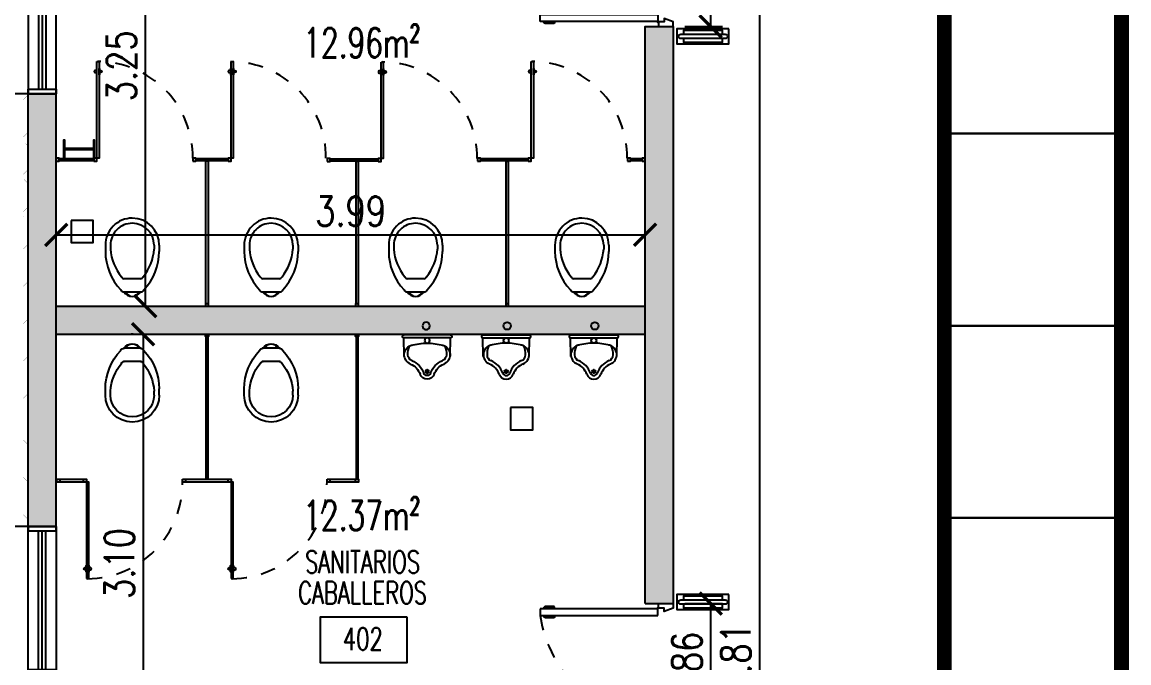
# Model space of a CAD drawing. Header units: millimetres. Extents: x -129 to 3172, y -143 to 919.
# Drawn here: x -53.43 to -45.94, y 21.02 to 25.36 of the extents above; entities that cross this region are included whole.
import ezdxf
from ezdxf.enums import TextEntityAlignment as Align

# ---------------------------------------------------------------- set-up
doc = ezdxf.new("R2010")
doc.units = ezdxf.units.MM
doc.header["$LTSCALE"] = 0.1
doc.linetypes.add('DASHED2', pattern=[0.375, 0.25, -0.125])
doc.linetypes.add('HIDDEN', pattern=[9.525, 6.35, -3.175])
for name, color, linetype in [('A-CHAPA TRAPEZOIDAL', 3, 'Continuous'), ('A-LADRILLO HUECO 12', 3, 'Continuous'), ('A-MURO BLOCK', 4, 'Continuous'), ('A-TABIQUE FENOLICO 20mm', 1, 'Continuous'), ('C-ALUMINIO', 140, 'Continuous'), ('C-MADERA', 8, 'Continuous'), ('E-ANTENAS', 8, 'Continuous'), ('E-GENERAL', 8, 'Continuous'), ('E-REJILLAS', 8, 'Continuous'), ('E-SANITARIO', 8, 'Continuous'), ('H-HATCH MURO', 252, 'Continuous'), ('MET-COLUMNA METALICA', 3, 'Continuous'), ('P-PINT VIAL AMARILLA', 9, 'Continuous'), ('R-CUADRO REF', 1, 'Continuous'), ('R-NOMBRE LOCAL', 7, 'Continuous'), ('zA-COTAS', 1, 'Continuous'), ('zA-TXT SUPS', 2, 'Continuous')]:
    doc.layers.add(name, color=color, linetype=linetype)
doc.styles.add('ROMANS', font='ROMANS.SHX', dxfattribs={"width": 0.8, "height": 0.2})
doc.styles.add('VAUX', font='romans.shx', dxfattribs={"width": 0.85})
doc.dimstyles.new('COTA 1-125', dxfattribs={"dimtxt": 0.2, "dimasz": 0.15, "dimexe": 0.08, "dimexo": 0.08, "dimgap": 0.06, "dimtad": 1, "dimzin": 0, "dimdsep": 46, "dimtxsty": 'ROMANS', "dimblk": 'ARCHTICK', "dimcen": 0, "dimclrd": 256, "dimclre": 8, "dimclrt": 3, "dimadec": 0, "dimazin": 0, "dimtfac": 1, "dimtofl": 0, "dimtmove": 0, "dimatfit": 3, "dimldrblk": 'ARCHTICK', "dimfxl": 1, "dimtolj": 1, "dimtzin": 0, "dimlwd": -1, "dimlwe": -1, "dimarcsym": 0})

# ---------------------------------------------------------------- blocks, each defined once
blk = doc.blocks.new('P MADERA 086')
at = {"layer": 'C-MADERA'}
for p, q in [((0.0344, 0.1032), (0.0344, 0.9, 0.0208)), ((0.0344, 0.9, 0.0208), (0.0815, 0.9, 0.0208)), ((0.0815, 0.9, 0.0208), (0.0815, 0.1032)), ((0.0203, 0.8657, 0.0208), (0.0204, 0.8672, 0.0208)), ((0.0203, 0.8064, 0.0208), (0.0203, 0.8657, 0.0208)), ((0.0204, 0.8672, 0.0208), (0.0208, 0.8687, 0.0208)), ((0.0208, 0.8687, 0.0208), (0.0215, 0.8701, 0.0208)), ((0.0215, 0.8701, 0.0208), (0.0224, 0.8714, 0.0208)), ((0.0224, 0.8714, 0.0208), (0.0235, 0.8725, 0.0208)), ((0.0235, 0.8725, 0.0208), (0.0247, 0.8734, 0.0208)), ((0.0247, 0.8734, 0.0208), (0.0261, 0.8741, 0.0208)), ((0.0261, 0.8741, 0.0208), (0.0277, 0.8745, 0.0208)), ((0.0277, 0.8605, 0.0208), (0.0276, 0.86, 0.0208)), ((0.0276, 0.86, 0.0208), (0.0276, 0.8596, 0.0208)), ((0.0276, 0.8596, 0.0208), (0.0276, 0.8064, 0.0208)), ((0.0277, 0.8745, 0.0208), (0.0292, 0.8746, 0.0208)), ((0.0279, 0.8609, 0.0208), (0.0277, 0.8605, 0.0208)), ((0.0282, 0.8613, 0.0208), (0.0279, 0.8609, 0.0208)), ((0.0285, 0.8616, 0.0208), (0.0282, 0.8613, 0.0208)), ((0.0289, 0.8619, 0.0208), (0.0285, 0.8616, 0.0208)), ((0.0293, 0.8621, 0.0208), (0.0289, 0.8619, 0.0208)), ((0.0292, 0.8746, 0.0208), (0.0319, 0.8746, 0.0208)), ((0.0298, 0.8622, 0.0208), (0.0293, 0.8621, 0.0208)), ((0.0302, 0.8623, 0.0208), (0.0298, 0.8622, 0.0208)), ((0.0319, 0.8623, 0.0208), (0.0302, 0.8623, 0.0208)), ((0.0319, 0.879, 0.0208), (0.0344, 0.879, 0.0208)), ((0.0344, 0.879, 0.0208), (0.0319, 0.879, 0.0208)), ((0.0319, 0.8746, 0.0208), (0.0319, 0.879, 0.0208)), ((0.0319, 0.8623, 0.0208), (0.0319, 0.8746, 0.0208)), ((0.0319, 0.856, 0.0208), (0.0319, 0.8623, 0.0208)), ((0.0344, 0.856, 0.0208), (0.0319, 0.856, 0.0208)), ((0.0344, 0.856, 0.0208), (0.0319, 0.856, 0.0208)), ((0.084, 0.879, 0.0208), (0.0815, 0.879, 0.0208)), ((0.0815, 0.879, 0.0208), (0.084, 0.879, 0.0208)), ((0.0815, 0.856, 0.0208), (0.084, 0.856, 0.0208)), ((0.0815, 0.856, 0.0208), (0.084, 0.856, 0.0208)), ((0.084, 0.8746, 0.0208), (0.084, 0.879, 0.0208)), ((0.084, 0.8623, 0.0208), (0.084, 0.8746, 0.0208)), ((0.0867, 0.8746, 0.0208), (0.084, 0.8746, 0.0208)), ((0.084, 0.8623, 0.0208), (0.0856, 0.8623, 0.0208)), ((0.084, 0.856, 0.0208), (0.084, 0.8623, 0.0208)), ((0.0856, 0.8623, 0.0208), (0.0861, 0.8622, 0.0208)), ((0.0861, 0.8622, 0.0208), (0.0865, 0.8621, 0.0208)), ((0.0865, 0.8621, 0.0208), (0.087, 0.8619, 0.0208)), ((0.0882, 0.8745, 0.0208), (0.0867, 0.8746, 0.0208)), ((0.087, 0.8619, 0.0208), (0.0874, 0.8616, 0.0208)), ((0.0874, 0.8616, 0.0208), (0.0877, 0.8613, 0.0208)), ((0.0877, 0.8613, 0.0208), (0.0879, 0.8609, 0.0208)), ((0.0879, 0.8609, 0.0208), (0.0881, 0.8605, 0.0208)), ((0.0881, 0.8605, 0.0208), (0.0883, 0.86, 0.0208)), ((0.0897, 0.8741, 0.0208), (0.0882, 0.8745, 0.0208)), ((0.0883, 0.86, 0.0208), (0.0883, 0.8596, 0.0208)), ((0.0883, 0.8596, 0.0208), (0.0883, 0.8064, 0.0208)), ((0.0912, 0.8734, 0.0208), (0.0897, 0.8741, 0.0208)), ((0.0924, 0.8725, 0.0208), (0.0912, 0.8734, 0.0208)), ((0.0935, 0.8714, 0.0208), (0.0924, 0.8725, 0.0208)), ((0.0944, 0.8701, 0.0208), (0.0935, 0.8714, 0.0208)), ((0.0951, 0.8687, 0.0208), (0.0944, 0.8701, 0.0208)), ((0.0955, 0.8672, 0.0208), (0.0951, 0.8687, 0.0208)), ((0.0956, 0.8657, 0.0208), (0.0955, 0.8672, 0.0208)), ((0.0956, 0.8064, 0.0208), (0.0956, 0.8657, 0.0208)), ((0.0205, 0.8057, 0.0208), (0.0203, 0.8064, 0.0208)), ((0.0209, 0.8051, 0.0208), (0.0205, 0.8057, 0.0208)), ((0.0213, 0.8046, 0.0208), (0.0209, 0.8051, 0.0208)), ((0.0219, 0.8042, 0.0208), (0.0213, 0.8046, 0.0208)), ((0.0226, 0.8039, 0.0208), (0.0219, 0.8042, 0.0208)), ((0.0232, 0.8037, 0.0208), (0.0226, 0.8039, 0.0208)), ((0.0239, 0.8036, 0.0208), (0.0232, 0.8037, 0.0208)), ((0.0246, 0.8037, 0.0208), (0.0239, 0.8036, 0.0208)), ((0.0253, 0.8039, 0.0208), (0.0246, 0.8037, 0.0208)), ((0.0259, 0.8042, 0.0208), (0.0253, 0.8039, 0.0208)), ((0.0265, 0.8046, 0.0208), (0.0259, 0.8042, 0.0208)), ((0.027, 0.8051, 0.0208), (0.0265, 0.8046, 0.0208)), ((0.0273, 0.8057, 0.0208), (0.027, 0.8051, 0.0208)), ((0.0276, 0.8064, 0.0208), (0.0273, 0.8057, 0.0208)), ((0.0883, 0.8064, 0.0208), (0.0885, 0.8057, 0.0208)), ((0.0885, 0.8057, 0.0208), (0.0889, 0.8051, 0.0208)), ((0.0889, 0.8051, 0.0208), (0.0894, 0.8046, 0.0208)), ((0.0894, 0.8046, 0.0208), (0.0899, 0.8042, 0.0208)), ((0.0899, 0.8042, 0.0208), (0.0906, 0.8039, 0.0208)), ((0.0906, 0.8039, 0.0208), (0.0912, 0.8037, 0.0208)), ((0.0912, 0.8037, 0.0208), (0.0919, 0.8036, 0.0208)), ((0.0919, 0.8036, 0.0208), (0.0926, 0.8037, 0.0208)), ((0.0926, 0.8037, 0.0208), (0.0933, 0.8039, 0.0208)), ((0.0933, 0.8039, 0.0208), (0.0939, 0.8042, 0.0208)), ((0.0939, 0.8042, 0.0208), (0.0945, 0.8046, 0.0208)), ((0.0945, 0.8046, 0.0208), (0.095, 0.8051, 0.0208)), ((0.095, 0.8051, 0.0208), (0.0953, 0.8057, 0.0208)), ((0.0953, 0.8057, 0.0208), (0.0956, 0.8064, 0.0208)), ((0.0815, 0.1032), (0.0344, 0.1032))]:
    blk.add_line(p, q, dxfattribs=at)
for points in [[(0.0312, 0.1), (0, 0.1), (0, 0), (0.0312, 0), (0.0537, 0.0612), (0.0312, 0.0612)], [(0.8286, 0.1), (0.8598, 0.1), (0.8598, 0), (0.8286, 0), (0.8061, 0.0612), (0.8286, 0.0612)]]:
    blk.add_lwpolyline(points, close=True, dxfattribs=at)
at = {"layer": 'C-MADERA', "color": 8, "linetype": 'DASHED2', "extrusion": (0, 0, -1)}
blk.add_ellipse((0.0846, 0.1525, 0.0096), major_axis=(-0.5415, 0.5897), ratio=0.868484, start_param=0.809199, end_param=2.30953, dxfattribs=at)
at = {"layer": 'C-MADERA', "extrusion": (0, 0, -1)}
blk.add_ellipse((0.0316, 0.1032), major_axis=(0.00195, 0.00195), ratio=1, start_param=1.570796326794897, end_param=7.853981633974483, dxfattribs=at)
blk = doc.blocks.new('COL MET 20')
at = {"layer": 'MET-COLUMNA METALICA'}
blk.add_hatch(color=256, dxfattribs=at).paths.add_polyline_path([(-0.0971, -0.0036, -0.414214), (-0.0935, 0), (0.0935, 0, -0.414214), (0.0971, -0.0036), (0.0971, -0.0568), (0.1045, -0.0568), (0.1045, 0.0615), (0.0971, 0.0615), (0.0971, 0.0083, -0.414214), (0.0935, 0.0047), (-0.0935, 0.0047, -0.414214), (-0.0971, 0.0083), (-0.0971, 0.0615), (-0.1045, 0.0615), (-0.1045, -0.0568), (-0.0971, -0.0568)])
blk.add_lwpolyline([(-0.0971, -0.0568), (-0.1045, -0.0568), (-0.1045, 0.0615), (-0.0971, 0.0615), (-0.0971, 0.0083, 0.414214), (-0.0935, 0.0047), (0.0935, 0.0047, 0.414214), (0.0971, 0.0083), (0.0971, 0.0615), (0.1045, 0.0615), (0.1045, -0.0568), (0.0971, -0.0568), (0.0971, -0.0036, 0.414214), (0.0935, 0), (-0.0935, 0, 0.414214), (-0.0971, -0.0036)], format="xyb", close=True, dxfattribs=at)
blk = doc.blocks.new('Inodoro')
at = {"layer": 'E-SANITARIO'}
for p, q in [((-0.06, -0.125), (0.06, -0.125)), ((-0.06, -0.215), (0.06, -0.215)), ((-0.1825, -0.4425), (-0.1825, -0.4)), ((-0.1475, -0.4425), (-0.1475, -0.415)), ((0.1475, -0.4425), (0.1475, -0.415)), ((0.1825, -0.4425), (0.1825, -0.4))]:
    blk.add_line(p, q, dxfattribs=at)
for centre, radius, start, end in [((0.1971, -0.402), 0.3796, 136.48633, 179.69228), ((-0.055, -0.15), 0.025, 90, 158.0893), ((0, -0.1625), 0.0675, 33.74899, 146.25101), ((0, -0.1425), 0.0475, 21.61827, 158.38173), ((0.055, -0.15), 0.025, 21.9107, 90), ((-0.1971, -0.402), 0.3796, 0.30772, 43.51367), ((-0.055, -0.235), 0.02, 90, 158.47343), ((0.055, -0.235), 0.02, 21.52657, 90), ((0.183, -0.4371), 0.3312, 140.77659, 176.17026), ((-0.183, -0.4371), 0.3312, 3.82974, 39.22341), ((0, -0.4425), 0.1825, 180, 270), ((0, -0.4425), 0.1475, 180, 270), ((0, -0.4425), 0.1825, 270, 0), ((0, -0.4425), 0.1475, 270, 0)]:
    blk.add_arc(centre, radius, start, end, dxfattribs=at)
blk = doc.blocks.new('Mingitorio')
at = {"layer": 'E-SANITARIO'}
for p, q in [((-0.1485, 0.2069), (-0.151, 0.0805)), ((0.1615, 0.2069), (0.164, 0.0805)), ((0.164, 0.0805), (-0.151, 0.0805)), ((0.164, 0.0605), (-0.151, 0.0605))]:
    blk.add_line(p, q, dxfattribs=at)
for centre, radius in [((-0.0035, 0.313), 0.0025), ((-0.0035, 0.303), 0.0025), ((0.0065, 0.318), 0.0025), ((0.0065, 0.308), 0.0025), ((0.0065, 0.298), 0.0025), ((0.0165, 0.313), 0.0025), ((0.0165, 0.303), 0.0025), ((0.0065, 0.098), 0.0175), ((0, 0), 0.025)]:
    blk.add_circle(centre, radius, dxfattribs=at)
for centre, radius, start, end in [((-0.1513, 0.3666), 0.1175, 292.34073, 340.42697), ((-0.1513, 0.3666), 0.1425, 292.34073, 340.42697), ((0.0065, 0.3105), 0.05, 90, 160.42697), ((0.0065, 0.3105), 0.025, 90, 160.42697), ((0.0065, 0.3105), 0.05, 19.57303, 90), ((0.0065, 0.3105), 0.025, 19.57303, 90), ((0.1643, 0.3666), 0.1425, 199.57303, 247.65927), ((0.1643, 0.3666), 0.1175, 199.57303, 247.65927), ((-0.081, 0.1955), 0.0675, 112.34073, 257.97557), ((-0.081, 0.1955), 0.0425, 112.34073, 180), ((0.094, 0.1955), 0.0675, 282.02443, 67.65927), ((0.094, 0.1955), 0.0425, 0, 67.65927), ((0.0106, 0.1876), 0.1343, 176.63354, 202.43255), ((0.0025, 0.1876), 0.1343, 337.56745, 3.36646), ((-0.151, 0.0705), 0.01, 90, 270), ((0.0186, 0.5791), 0.4637, 255.07981, 268.50837), ((-0.0056, 0.5791), 0.4637, 271.49163, 284.92019), ((0.164, 0.0705), 0.01, 270, 90)]:
    blk.add_arc(centre, radius, start, end, dxfattribs=at)
blk = doc.blocks.new('Barrera')
at = {"layer": 'E-ANTENAS', "linetype": 'Continuous'}
blk.add_lwpolyline([(-0.1756, 0.1008), (0.1756, 0.1008), (0.1756, 0), (-0.1756, 0)], close=True, dxfattribs=at)
at = {"layer": 'E-ANTENAS', "linetype": 'Continuous', "elevation": 0.0022}
for points in [[(-0.1334, 0.0654), (-0.1334, 0.0904), (0.1315, 0.0904), (0.1315, 0.0654)], [(0.1315, 0.0354), (0.1315, 0.0104), (-0.1334, 0.0104), (-0.1334, 0.0354)]]:
    blk.add_lwpolyline(points, dxfattribs=at)
blk.add_lwpolyline([(-0.1503, 0.0354), (0.1497, 0.0354, 1), (0.1497, 0.0654), (-0.1503, 0.0654, 1.063792), (-0.1503, 0.0354, -1)], format="xyb", dxfattribs=at)
blk = doc.blocks.new('15X15')
at = {"layer": 'E-REJILLAS', "elevation": -0.0017}
blk.add_lwpolyline([(1961.4181, 1185.014), (1961.5681, 1185.014), (1961.5681, 1184.864), (1961.4181, 1184.864)], close=True, dxfattribs=at)
blk = doc.blocks.new('N Local')
at = {"layer": 'R-CUADRO REF'}
blk.add_lwpolyline([(6337.1934, -934.8286), (6337.93, -934.8286), (6337.93, -935.2124), (6337.1934, -935.2124)], close=True, dxfattribs=at)
at = {"layer": 'R-CUADRO REF', "lineweight": 0, "style": 'VAUX', "width": 0.85}
blk.add_attdef('NUMERO', text='', height=0.1823, dxfattribs=at).set_placement((6337.5847, -935.1061), align=Align.CENTER)
at = {"layer": 'R-NOMBRE LOCAL', "lineweight": 0, "style": 'VAUX', "width": 0.85}
for p in [(6337.5718, -934.4549), (6337.5718, -934.7149)]:
    blk.add_attdef('NOMBRE', text='', height=0.1823, dxfattribs=at).set_placement(p, align=Align.CENTER)
blk = doc.blocks.new('_ARCHTICK')
at = {"color": 0, "linetype": 'ByBlock', "const_width": 0.15}
blk.add_lwpolyline([(-0.5, -0.5), (0.5, 0.5)], dxfattribs=at)
blk = doc.blocks.new('*D395')
at = {"layer": 'Defpoints', "color": 0, "transparency": 16777216}
for p in [(-52.6125, 26.6887, -0.0219), (-52.6125, 23.4373, -0.0177), (-52.5965, 23.4373)]:
    blk.add_point(p, dxfattribs=at)
at = {"layer": 'zA-COTAS', "transparency": 16777216}
blk.add_line((-52.5965, 26.6887), (-52.5965, 23.4373), dxfattribs=at)
at = {"layer": 'zA-COTAS', "color": 8, "linetype": 'HIDDEN', "transparency": 16777216}
for p, q in [((-52.5325, 26.6887), (-52.5165, 26.6887)), ((-52.5325, 23.4373), (-52.5165, 23.4373))]:
    blk.add_line(p, q, dxfattribs=at)
at = {"layer": 'zA-COTAS', "transparency": 16777216, "xscale": 0.15, "yscale": 0.15, "zscale": 0.15}
for p, rotation in [((-52.5965, 26.6887), 90), ((-52.5965, 23.4373), 270)]:
    blk.add_blockref('_ARCHTICK', p, dxfattribs=dict(at, rotation=rotation))
at = {"layer": 'zA-COTAS', "color": 3, "transparency": 16777216, "insert": (-52.7565, 25.063), "char_height": 0.2, "attachment_point": 5, "rotation": 90, "style": 'ROMANS'}
blk.add_mtext('\\A1;3.25', dxfattribs=at)
blk = doc.blocks.new('*D396')
at = {"layer": 'Defpoints', "color": 0, "transparency": 16777216}
for p in [(-52.5967, 23.2473, -0.0208), (-52.6107, 20.1443), (-52.5968, 20.1443, -0.0169)]:
    blk.add_point(p, dxfattribs=at)
at = {"layer": 'zA-COTAS', "color": 8, "linetype": 'HIDDEN', "transparency": 16777216}
for p, q in [((-52.6767, 23.2473), (-52.6907, 23.2473)), ((-52.6768, 20.1443), (-52.6907, 20.1443))]:
    blk.add_line(p, q, dxfattribs=at)
at = {"layer": 'zA-COTAS', "transparency": 16777216}
blk.add_line((-52.6107, 23.2473), (-52.6107, 20.1443), dxfattribs=at)
at = {"layer": 'zA-COTAS', "transparency": 16777216, "xscale": 0.15, "yscale": 0.15, "zscale": 0.15}
for p, rotation in [((-52.6107, 23.2473), 90), ((-52.6107, 20.1443), 270)]:
    blk.add_blockref('_ARCHTICK', p, dxfattribs=dict(at, rotation=rotation))
at = {"layer": 'zA-COTAS', "color": 3, "transparency": 16777216, "insert": (-52.7707, 21.6958), "char_height": 0.2, "attachment_point": 5, "rotation": 90, "style": 'ROMANS'}
blk.add_mtext('\\A1;3.10', dxfattribs=at)
blk = doc.blocks.new('*D411')
at = {"layer": 'Defpoints', "color": 0, "transparency": 16777216}
for p in [(-49.2114, 23.9197), (-53.1984, 23.7758, -0.0219), (-49.2114, 23.7423, -0.0219)]:
    blk.add_point(p, dxfattribs=at)
at = {"layer": 'zA-COTAS', "color": 8, "linetype": 'HIDDEN', "transparency": 16777216}
for p, q in [((-53.1984, 23.8558), (-53.1984, 23.9997)), ((-49.2114, 23.8223), (-49.2114, 23.9997))]:
    blk.add_line(p, q, dxfattribs=at)
at = {"layer": 'zA-COTAS', "transparency": 16777216}
blk.add_line((-53.1984, 23.9197), (-49.2114, 23.9197), dxfattribs=at)
at = {"layer": 'zA-COTAS', "transparency": 16777216, "xscale": 0.15, "yscale": 0.15, "zscale": 0.15, "rotation": 180}
blk.add_blockref('_ARCHTICK', (-53.1984, 23.9197), dxfattribs=at)
at = {"layer": 'zA-COTAS', "transparency": 16777216, "xscale": 0.15, "yscale": 0.15, "zscale": 0.15}
blk.add_blockref('_ARCHTICK', (-49.2114, 23.9197), dxfattribs=at)
at = {"layer": 'zA-COTAS', "color": 3, "transparency": 16777216, "insert": (-51.2049, 24.0797), "char_height": 0.2, "attachment_point": 5, "style": 'ROMANS'}
blk.add_mtext('\\A1;3.99', dxfattribs=at)
blk = doc.blocks.new('*D421')
at = {"layer": 'Defpoints', "color": 0, "transparency": 16777216}
for p in [(-48.4367, 37.3866, 0.0017), (-48.4367, 4.5807), (-48.2227, 4.5807, -0.0201)]:
    blk.add_point(p, dxfattribs=at)
at = {"layer": 'zA-COTAS', "transparency": 16777216}
blk.add_line((-48.4367, 37.3866), (-48.4367, 4.5807), dxfattribs=at)
at = {"layer": 'zA-COTAS', "color": 8, "linetype": 'HIDDEN', "transparency": 16777216}
blk.add_line((-48.3027, 4.5807), (-48.5167, 4.5807), dxfattribs=at)
at = {"layer": 'zA-COTAS', "transparency": 16777216, "xscale": 0.15, "yscale": 0.15, "zscale": 0.15}
for p, rotation in [((-48.4367, 37.3866), 90), ((-48.4367, 4.5807), 270)]:
    blk.add_blockref('_ARCHTICK', p, dxfattribs=dict(at, rotation=rotation))
at = {"layer": 'zA-COTAS', "color": 3, "transparency": 16777216, "insert": (-48.5967, 20.9836), "char_height": 0.2, "attachment_point": 5, "rotation": 90, "style": 'ROMANS'}
blk.add_mtext('\\A1;32.81', dxfattribs=at)
blk = doc.blocks.new('carp alum 060 1')
at = {"layer": 'C-ALUMINIO'}
for points in [[(0, 0), (-0.19, 0), (-0.19, -1), (0, -1)], [(-0.19, 0), (0, 0), (0, -0.03), (-0.19, -0.03)]]:
    blk.add_lwpolyline(points, close=True, dxfattribs=at)
for points in [[(-0.19, -0.03), (-0.19, 0)], [(-0.12, -0.03), (-0.12, -0.97)], [(-0.095, -0.03), (-0.095, -0.97)], [(-0.07, -0.03), (-0.07, -0.97)]]:
    blk.add_lwpolyline(points, dxfattribs=at)
at = {"layer": 'C-ALUMINIO', "elevation": 0.0129}
blk.add_lwpolyline([(-0.19, -0.97), (0, -0.97), (0, -1), (-0.19, -1)], close=True, dxfattribs=at)
blk = doc.blocks.new('*D503')
at = {"layer": 'Defpoints', "color": 0, "transparency": 16777216}
for p in [(-53.6168, 21.9466), (-53.165, 21.9466), (-53.165, 20.9466)]:
    blk.add_point(p, dxfattribs=at)
at = {"layer": 'zA-COTAS', "color": 8, "linetype": 'HIDDEN', "transparency": 16777216}
for p, q in [((-53.245, 21.9466), (-53.6968, 21.9466)), ((-53.245, 20.9466), (-53.6968, 20.9466))]:
    blk.add_line(p, q, dxfattribs=at)
at = {"layer": 'zA-COTAS', "transparency": 16777216}
blk.add_line((-53.6168, 20.9466), (-53.6168, 21.9466), dxfattribs=at)
at = {"layer": 'zA-COTAS', "transparency": 16777216, "xscale": 0.15, "yscale": 0.15, "zscale": 0.15}
for p, rotation in [((-53.6168, 21.9466), 90), ((-53.6168, 20.9466), 270)]:
    blk.add_blockref('_ARCHTICK', p, dxfattribs=dict(at, rotation=rotation))
at = {"layer": 'zA-COTAS', "color": 3, "transparency": 16777216, "insert": (-53.7768, 21.4466), "char_height": 0.2, "attachment_point": 5, "rotation": 90, "style": 'ROMANS'}
blk.add_mtext('\\A1;1.00', dxfattribs=at)
blk = doc.blocks.new('*D504')
at = {"layer": 'Defpoints', "color": 0, "transparency": 16777216}
for p in [(-53.6168, 25.8739), (-53.165, 25.8739), (-53.165, 24.8739)]:
    blk.add_point(p, dxfattribs=at)
at = {"layer": 'zA-COTAS', "color": 8, "linetype": 'HIDDEN', "transparency": 16777216}
for p, q in [((-53.245, 25.8739), (-53.6968, 25.8739)), ((-53.245, 24.8739), (-53.6968, 24.8739))]:
    blk.add_line(p, q, dxfattribs=at)
at = {"layer": 'zA-COTAS', "transparency": 16777216}
blk.add_line((-53.6168, 24.8739), (-53.6168, 25.8739), dxfattribs=at)
at = {"layer": 'zA-COTAS', "transparency": 16777216, "xscale": 0.15, "yscale": 0.15, "zscale": 0.15}
for p, rotation in [((-53.6168, 25.8739), 90), ((-53.6168, 24.8739), 270)]:
    blk.add_blockref('_ARCHTICK', p, dxfattribs=dict(at, rotation=rotation))
at = {"layer": 'zA-COTAS', "color": 3, "transparency": 16777216, "insert": (-53.7768, 25.3739), "char_height": 0.2, "attachment_point": 5, "rotation": 90, "style": 'ROMANS'}
blk.add_mtext('\\A1;1.00', dxfattribs=at)
blk = doc.blocks.new('*D542')
at = {"layer": 'Defpoints', "color": 0, "transparency": 16777216}
for p in [(-49.0214, 26.189), (-49.0215, 25.329), (-48.7676, 25.329)]:
    blk.add_point(p, dxfattribs=at)
at = {"layer": 'zA-COTAS', "color": 8, "linetype": 'HIDDEN', "transparency": 16777216}
for p, q in [((-48.9414, 26.189), (-48.6876, 26.189)), ((-48.9415, 25.329), (-48.6876, 25.329))]:
    blk.add_line(p, q, dxfattribs=at)
at = {"layer": 'zA-COTAS', "transparency": 16777216}
blk.add_line((-48.7676, 26.189), (-48.7676, 25.329), dxfattribs=at)
at = {"layer": 'zA-COTAS', "transparency": 16777216, "xscale": 0.15, "yscale": 0.15, "zscale": 0.15}
for p, rotation in [((-48.7676, 26.189), 90), ((-48.7676, 25.329), 270)]:
    blk.add_blockref('_ARCHTICK', p, dxfattribs=dict(at, rotation=rotation))
at = {"layer": 'zA-COTAS', "color": 3, "transparency": 16777216, "insert": (-48.9276, 25.759), "char_height": 0.2, "attachment_point": 5, "rotation": 90, "style": 'ROMANS'}
blk.add_mtext('\\A1;0.86', dxfattribs=at)
blk = doc.blocks.new('*D508')
at = {"layer": 'Defpoints', "color": 0, "transparency": 16777216}
for p in [(-49.0214, 21.4246), (-49.0215, 20.5646), (-48.7676, 20.5646)]:
    blk.add_point(p, dxfattribs=at)
at = {"layer": 'zA-COTAS', "color": 8, "linetype": 'HIDDEN', "transparency": 16777216}
for p, q in [((-48.9414, 21.4246), (-48.6876, 21.4246)), ((-48.9415, 20.5646), (-48.6876, 20.5646))]:
    blk.add_line(p, q, dxfattribs=at)
at = {"layer": 'zA-COTAS', "transparency": 16777216}
blk.add_line((-48.7676, 21.4246), (-48.7676, 20.5646), dxfattribs=at)
at = {"layer": 'zA-COTAS', "transparency": 16777216, "xscale": 0.15, "yscale": 0.15, "zscale": 0.15}
for p, rotation in [((-48.7676, 21.4246), 90), ((-48.7676, 20.5646), 270)]:
    blk.add_blockref('_ARCHTICK', p, dxfattribs=dict(at, rotation=rotation))
at = {"layer": 'zA-COTAS', "color": 3, "transparency": 16777216, "insert": (-48.9276, 20.9946), "char_height": 0.2, "attachment_point": 5, "rotation": 90, "style": 'ROMANS'}
blk.add_mtext('\\A1;0.86', dxfattribs=at)

msp = doc.modelspace()

# ---------------------------------------------------------------- hatches: boundary and pattern name
at = {"layer": 'H-HATCH MURO'}
h = msp.add_hatch(color=256, dxfattribs=at)
h.dxf.hatch_style = 1
h.paths.add_polyline_path([(-53.3884, 32.2287), (-53.1984, 32.2287), (-53.1984, 33.6785), (-53.3884, 33.6785)])
h.paths.add_polyline_path([(-53.3884, 25.8739), (-53.1984, 25.8739), (-53.1984, 31.2287), (-53.3884, 31.2287), (-53.3884, 29.2303), (-53.1984, 29.2303), (-53.1984, 28.2303), (-53.3884, 28.2303)])
h.paths.add_polyline_path([(-53.3884, 21.9466), (-53.1984, 21.9466), (-53.1984, 24.8739), (-53.3884, 24.8739)])
h.paths.add_polyline_path([(-53.3884, 18.4027), (-53.1984, 18.4027), (-53.1984, 20.9466), (-53.3884, 20.9466)])
h.paths.add_polyline_path([(-53.1984, 17.4027), (-53.3884, 17.4027), (-53.3884, 16.7143), (-53.1984, 16.7143)])
h = msp.add_hatch(color=256, dxfattribs=at)
h.paths.add_polyline_path([(-49.1154, 25.329), (-49.1154, 21.4243), (-49.0214, 21.4243), (-49.0215, 25.329)])
h.paths.add_polyline_path([(-49.2114, 26.1888), (-49.2114, 29.9287), (-49.0214, 30.7987), (-49.0214, 26.1887)])
h.paths.add_polyline_path([(-49.9048, 26.6888), (-49.9048, 26.8787), (-49.2114, 26.8787), (-49.2114, 26.6887)])
h.paths.add_polyline_path([(-53.1984, 30.1187), (-53.1984, 29.9287), (-49.2114, 29.9287), (-49.0214, 30.7987), (-49.2114, 30.7987), (-49.2114, 30.1187)])
h = msp.add_hatch(color=256, dxfattribs=at)
h.paths.add_polyline_path([(-49.2114, 21.4243), (-49.2114, 25.329), (-49.0215, 25.329), (-49.0214, 21.4243)])
h.paths.add_polyline_path([(-49.2114, 20.5646), (-49.2114, 16.9043), (-49.0215, 16.7143), (-49.0214, 20.5646)])
h.paths.add_polyline_path([(-49.9048, 20.1443), (-49.9048, 19.9543), (-49.2114, 19.9543), (-49.2114, 20.1443)])
h.paths.add_polyline_path([(-53.1984, 16.7143), (-53.1984, 16.9043), (-49.2114, 16.9043), (-49.0215, 16.7143)])
msp.add_hatch(color=256, dxfattribs=at).paths.add_polyline_path([(-53.1984, 23.4373), (-53.1984, 23.2473), (-49.2114, 23.2473), (-49.2114, 23.4373)])

# ---------------------------------------------------------------- linework, layer by layer
at = {"layer": 'A-CHAPA TRAPEZOIDAL'}
for points in [[(-53.3922, 24.8862, 0.0006, 0.0006, 0), (-53.3922, 24.8625, 0.0006, 0.0006, 0), (-53.4205, 24.8343, 0.0006, 0.0006, 0), (-53.4205, 24.8043, 0.0006, 0.0006, 0), (-53.3922, 24.776, 0.0006, 0.0006, 0), (-53.3922, 24.746, 0.0006, 0.0006, 0), (-53.3962, 24.742, 0.0006, 0.0006, 0), (-53.3962, 24.712, 0.0006, 0.0006, 0), (-53.3922, 24.708, 0.0006, 0.0006, 0), (-53.3922, 24.678, 0.0006, 0.0006, 0), (-53.3962, 24.674, 0.0006, 0.0006, 0), (-53.3962, 24.644, 0.0006, 0.0006, 0), (-53.3922, 24.64, 0.0006, 0.0006, 0), (-53.3922, 24.61, 0.0006, 0.0006, 0), (-53.4205, 24.5817, 0.0006, 0.0006, 0), (-53.4205, 24.5517, 0.0006, 0.0006, 0), (-53.3922, 24.5234, 0.0006, 0.0006, 0), (-53.3922, 24.4934, 0.0006, 0.0006, 0), (-53.3962, 24.4894, 0.0006, 0.0006, 0), (-53.3962, 24.4594, 0.0006, 0.0006, 0), (-53.3922, 24.4554, 0.0006, 0.0006, 0), (-53.3922, 24.4254, 0.0006, 0.0006, 0), (-53.3962, 24.4214, 0.0006, 0.0006, 0), (-53.3962, 24.3914, 0.0006, 0.0006, 0), (-53.3922, 24.3874, 0.0006, 0.0006, 0), (-53.3922, 24.3574, 0.0006, 0.0006, 0), (-53.4205, 24.3291, 0.0006, 0.0006, 0), (-53.4205, 24.2991, 0.0006, 0.0006, 0), (-53.3922, 24.2708, 0, 0, 0)], [(-53.3922, 24.2714, 0.0006, 0.0006, 0), (-53.3922, 24.2414, 0.0006, 0.0006, 0), (-53.3962, 24.2374, 0.0006, 0.0006, 0), (-53.3962, 24.2068, 0.0006, 0.0006, 0), (-53.3922, 24.2028, 0.0006, 0.0006, 0), (-53.3922, 24.1728, 0.0006, 0.0006, 0), (-53.3962, 24.1688, 0.0006, 0.0006, 0), (-53.3962, 24.1388, 0.0006, 0.0006, 0), (-53.3922, 24.1348, 0.0006, 0.0006, 0), (-53.3922, 24.1048, 0.0006, 0.0006, 0), (-53.4205, 24.0765, 0.0006, 0.0006, 0), (-53.4205, 24.0465, 0.0006, 0.0006, 0), (-53.3922, 24.0183, 0.0006, 0.0006, 0), (-53.3922, 23.9883, 0.0006, 0.0006, 0), (-53.3962, 23.9843, 0.0006, 0.0006, 0), (-53.3962, 23.9543, 0.0006, 0.0006, 0), (-53.3922, 23.9503, 0.0006, 0.0006, 0), (-53.3922, 23.9203, 0.0006, 0.0006, 0), (-53.3962, 23.9163, 0.0006, 0.0006, 0), (-53.3962, 23.8863, 0.0006, 0.0006, 0), (-53.3922, 23.8823, 0.0006, 0.0006, 0), (-53.3922, 23.8523, 0.0006, 0.0006, 0), (-53.4205, 23.824, 0.0006, 0.0006, 0), (-53.4205, 23.794, 0.0006, 0.0006, 0), (-53.3922, 23.7657, 0.0006, 0.0006, 0), (-53.3922, 23.7357, 0.0006, 0.0006, 0), (-53.3962, 23.7317, 0.0006, 0.0006, 0), (-53.3962, 23.7017, 0.0006, 0.0006, 0), (-53.3922, 23.6977, 0.0006, 0.0006, 0), (-53.3922, 23.6677, 0.0006, 0.0006, 0), (-53.3962, 23.6637, 0.0006, 0.0006, 0), (-53.3962, 23.6337, 0.0006, 0.0006, 0), (-53.3922, 23.6297, 0.0006, 0.0006, 0), (-53.3922, 23.5997, 0.0006, 0.0006, 0), (-53.4205, 23.5714, 0.0006, 0.0006, 0), (-53.4205, 23.5414, 0.0006, 0.0006, 0), (-53.3922, 23.5131, 0.0006, 0.0006, 0), (-53.3922, 23.4831, 0.0006, 0.0006, 0), (-53.3962, 23.4791, 0.0006, 0.0006, 0), (-53.3962, 23.4491, 0.0006, 0.0006, 0), (-53.3922, 23.4451, 0.0006, 0.0006, 0), (-53.3922, 23.4151, 0.0006, 0.0006, 0), (-53.3962, 23.4111, 0.0006, 0.0006, 0), (-53.3962, 23.3811, 0.0006, 0.0006, 0), (-53.3922, 23.3771, 0.0006, 0.0006, 0), (-53.3922, 23.3471, 0.0006, 0.0006, 0), (-53.4205, 23.3188, 0.0006, 0.0006, 0), (-53.4205, 23.2888, 0.0006, 0.0006, 0), (-53.3922, 23.2606, 0.0006, 0.0006, 0), (-53.3922, 23.2306, 0.0006, 0.0006, 0), (-53.3962, 23.2266, 0.0006, 0.0006, 0), (-53.3962, 23.1966, 0.0006, 0.0006, 0), (-53.3922, 23.1926, 0.0006, 0.0006, 0), (-53.3922, 23.1626, 0.0006, 0.0006, 0), (-53.3962, 23.1586, 0.0006, 0.0006, 0), (-53.3962, 23.1286, 0.0006, 0.0006, 0), (-53.3922, 23.1246, 0.0006, 0.0006, 0), (-53.3922, 23.0946, 0.0006, 0.0006, 0), (-53.4205, 23.0663, 0.0006, 0.0006, 0), (-53.4205, 23.0363, 0.0006, 0.0006, 0), (-53.3922, 23.008, 0.0006, 0.0006, 0), (-53.3922, 22.978, 0.0006, 0.0006, 0), (-53.3962, 22.974, 0.0006, 0.0006, 0), (-53.3962, 22.944, 0.0006, 0.0006, 0), (-53.3922, 22.94, 0.0006, 0.0006, 0), (-53.3922, 22.91, 0.0006, 0.0006, 0), (-53.3962, 22.906, 0.0006, 0.0006, 0), (-53.3962, 22.876, 0.0006, 0.0006, 0), (-53.3922, 22.872, 0.0006, 0.0006, 0), (-53.3922, 22.842, 0.0006, 0.0006, 0), (-53.4205, 22.8137, 0.0006, 0.0006, 0), (-53.4205, 22.7837, 0.0006, 0.0006, 0), (-53.3922, 22.7554, 0, 0, 0)], [(-53.3922, 22.7554, 0.0006, 0.0006, 0), (-53.3922, 22.7254, 0.0006, 0.0006, 0), (-53.3962, 22.7214, 0.0006, 0.0006, 0), (-53.3962, 22.6909, 0.0006, 0.0006, 0), (-53.3922, 22.6869, 0.0006, 0.0006, 0), (-53.3922, 22.6569, 0.0006, 0.0006, 0), (-53.3962, 22.6529, 0.0006, 0.0006, 0), (-53.3962, 22.6229, 0.0006, 0.0006, 0), (-53.3922, 22.6189, 0.0006, 0.0006, 0), (-53.3922, 22.5889, 0.0006, 0.0006, 0), (-53.4205, 22.5606, 0.0006, 0.0006, 0), (-53.4205, 22.5306, 0.0006, 0.0006, 0), (-53.3922, 22.5023, 0.0006, 0.0006, 0), (-53.3922, 22.4723, 0.0006, 0.0006, 0), (-53.3962, 22.4683, 0.0006, 0.0006, 0), (-53.3962, 22.4383, 0.0006, 0.0006, 0), (-53.3922, 22.4343, 0.0006, 0.0006, 0), (-53.3922, 22.4043, 0.0006, 0.0006, 0), (-53.3962, 22.4003, 0.0006, 0.0006, 0), (-53.3962, 22.3703, 0.0006, 0.0006, 0), (-53.3922, 22.3663, 0.0006, 0.0006, 0), (-53.3922, 22.3363, 0.0006, 0.0006, 0), (-53.4205, 22.308, 0.0006, 0.0006, 0), (-53.4205, 22.278, 0.0006, 0.0006, 0), (-53.3922, 22.2497, 0.0006, 0.0006, 0), (-53.3922, 22.2197, 0.0006, 0.0006, 0), (-53.3962, 22.2157, 0.0006, 0.0006, 0), (-53.3962, 22.1857, 0.0006, 0.0006, 0), (-53.3922, 22.1817, 0.0006, 0.0006, 0), (-53.3922, 22.1517, 0.0006, 0.0006, 0), (-53.3962, 22.1477, 0.0006, 0.0006, 0), (-53.3962, 22.1177, 0.0006, 0.0006, 0), (-53.3922, 22.1137, 0.0006, 0.0006, 0), (-53.3922, 22.0837, 0.0006, 0.0006, 0), (-53.4205, 22.0554, 0.0006, 0.0006, 0), (-53.4205, 22.0254, 0.0006, 0.0006, 0), (-53.3922, 21.9971, 0.0006, 0.0006, 0), (-53.3922, 21.9671, 0.0006, 0.0006, 0), (-53.3962, 21.9631, 0.0006, 0.0006, 0), (-53.3962, 21.9391, 0.0006, 0.0006, 0)]]:
    msp.add_lwpolyline(points, format="xyseb", dxfattribs=at)
at = {"layer": 'A-LADRILLO HUECO 12'}
for p, q in [((-53.1984, 23.4373), (-49.2114, 23.4373)), ((-53.1934, 23.2473), (-49.2114, 23.2473))]:
    msp.add_line(p, q, dxfattribs=at)
at = {"layer": 'A-MURO BLOCK'}
for p, q in [((-49.1154, 25.329), (-49.0215, 25.329)), ((-53.1984, 21.9466), (-53.3884, 21.9466)), ((-49.2114, 21.4243), (-49.0214, 21.4243))]:
    msp.add_line(p, q, dxfattribs=at)
for points in [[(-49.2114, 21.4243), (-49.2114, 25.329), (-49.0215, 25.329)], [(-49.0215, 25.329), (-49.0214, 21.4243)], [(-53.3884, 21.9466), (-53.3884, 24.8739)], [(-53.1984, 21.9466), (-53.1984, 24.8739)]]:
    msp.add_lwpolyline(points, dxfattribs=at)
at = {"layer": 'A-TABIQUE FENOLICO 20mm'}
for points in [[(-52.9259, 25.003), (-52.9234, 25.003), (-52.9234, 25.0457), (-52.9259, 25.0457), (-52.9259, 25.0319), (-52.9354, 25.0319, 0.852576), (-52.9354, 25.0169), (-52.9354, 25.0169, 1), (-52.9354, 25.0169), (-52.9354, 25.0169, -0.414214), (-52.9354, 25.0169), (-52.9259, 25.0169), (-52.9259, 25.003), (-52.9234, 25.003), (-52.9234, 25.0457)], [(-52.9059, 25.003), (-52.9084, 25.003), (-52.9084, 25.0457), (-52.9059, 25.0457), (-52.9059, 25.0319), (-52.8964, 25.0319, -0.852576), (-52.8964, 25.0169), (-52.8964, 25.0169, -1), (-52.8964, 25.0169), (-52.8964, 25.0169, 0.414214), (-52.8964, 25.0169), (-52.9059, 25.0169), (-52.9059, 25.003), (-52.9084, 25.003), (-52.9084, 25.0457)], [(-52.0176, 25.003), (-52.0151, 25.003), (-52.0151, 25.0457), (-52.0176, 25.0457), (-52.0176, 25.0319), (-52.0271, 25.0319, 0.852576), (-52.0271, 25.0169), (-52.0271, 25.0169, 1), (-52.0271, 25.0169), (-52.0271, 25.0169, -0.414214), (-52.0271, 25.0169), (-52.0176, 25.0169), (-52.0176, 25.003), (-52.0151, 25.003), (-52.0151, 25.0457)], [(-51.9976, 25.003), (-52.0001, 25.003), (-52.0001, 25.0457), (-51.9976, 25.0457), (-51.9976, 25.0319), (-51.9881, 25.0319, -0.852576), (-51.9881, 25.0169), (-51.9881, 25.0169, -1), (-51.9881, 25.0169), (-51.9881, 25.0169, 0.414214), (-51.9881, 25.0169), (-51.9976, 25.0169), (-51.9976, 25.003), (-52.0001, 25.003), (-52.0001, 25.0457)], [(-51.0015, 25.0001), (-50.999, 25.0001), (-50.999, 25.0428), (-51.0015, 25.0428), (-51.0015, 25.029), (-51.011, 25.029, 0.852576), (-51.011, 25.014), (-51.011, 25.014, 1), (-51.011, 25.014), (-51.011, 25.014, -0.414214), (-51.011, 25.014), (-51.0015, 25.014), (-51.0015, 25.0001), (-50.999, 25.0001), (-50.999, 25.0428)], [(-50.9816, 25.0001), (-50.984, 25.0001), (-50.984, 25.0428), (-50.9816, 25.0428), (-50.9816, 25.029), (-50.972, 25.029, -0.852576), (-50.972, 25.014), (-50.972, 25.014, -1), (-50.972, 25.014), (-50.972, 25.014, 0.414214), (-50.972, 25.014), (-50.9816, 25.014), (-50.9816, 25.0001), (-50.984, 25.0001), (-50.984, 25.0428)], [(-49.9854, 25.003), (-49.9829, 25.003), (-49.9829, 25.0457), (-49.9854, 25.0457), (-49.9854, 25.0319), (-49.9949, 25.0319, 0.852576), (-49.9949, 25.0169), (-49.9949, 25.0169, 1), (-49.9949, 25.0169), (-49.9949, 25.0169, -0.414214), (-49.9949, 25.0169), (-49.9854, 25.0169), (-49.9854, 25.003), (-49.9829, 25.003), (-49.9829, 25.0457)], [(-49.9655, 25.003), (-49.9679, 25.003), (-49.9679, 25.0457), (-49.9655, 25.0457), (-49.9655, 25.0319), (-49.9559, 25.0319, -0.852576), (-49.9559, 25.0169), (-49.9559, 25.0169, -1), (-49.9559, 25.0169), (-49.9559, 25.0169, 0.414214), (-49.9559, 25.0169), (-49.9655, 25.0169), (-49.9655, 25.003), (-49.9679, 25.003), (-49.9679, 25.0457)], [(-52.9959, 21.6815), (-52.9934, 21.6815), (-52.9934, 21.6388), (-52.9959, 21.6388), (-52.9959, 21.6527), (-53.0054, 21.6527, -0.852576), (-53.0054, 21.6677), (-53.0054, 21.6677, -1), (-53.0054, 21.6677), (-53.0054, 21.6677, 0.414214), (-53.0054, 21.6677), (-52.9959, 21.6677), (-52.9959, 21.6815), (-52.9934, 21.6815), (-52.9934, 21.6388)], [(-52.9759, 21.6815), (-52.9784, 21.6815), (-52.9784, 21.6388), (-52.9759, 21.6388), (-52.9759, 21.6527), (-52.9664, 21.6527, 0.852576), (-52.9664, 21.6677), (-52.9664, 21.6677, 1), (-52.9664, 21.6677), (-52.9664, 21.6677, -0.414214), (-52.9664, 21.6677), (-52.9759, 21.6677), (-52.9759, 21.6815), (-52.9784, 21.6815), (-52.9784, 21.6388)], [(-52.0176, 21.6815), (-52.0151, 21.6815), (-52.0151, 21.6388), (-52.0176, 21.6388), (-52.0176, 21.6527), (-52.0271, 21.6527, -0.852576), (-52.0271, 21.6677), (-52.0271, 21.6677, -1), (-52.0271, 21.6677), (-52.0271, 21.6677, 0.414214), (-52.0271, 21.6677), (-52.0176, 21.6677), (-52.0176, 21.6815), (-52.0151, 21.6815), (-52.0151, 21.6388)], [(-51.9976, 21.6815), (-52.0001, 21.6815), (-52.0001, 21.6388), (-51.9976, 21.6388), (-51.9976, 21.6527), (-51.9881, 21.6527, 0.852576), (-51.9881, 21.6677), (-51.9881, 21.6677, 1), (-51.9881, 21.6677), (-51.9881, 21.6677, -0.414214), (-51.9881, 21.6677), (-51.9976, 21.6677), (-51.9976, 21.6815), (-52.0001, 21.6815), (-52.0001, 21.6388)]]:
    msp.add_lwpolyline(points, format="xyb", dxfattribs=at)
for points in [[(-52.9234, 25.0912), (-52.9084, 25.0912), (-52.9084, 24.4381), (-52.9234, 24.4381)], [(-52.0151, 25.0912), (-52.0001, 25.0912), (-52.0001, 24.4381), (-52.0151, 24.4381)], [(-50.999, 25.0883), (-50.984, 25.0883), (-50.984, 24.4352), (-50.999, 24.4352)], [(-49.9829, 25.0912), (-49.9679, 25.0912), (-49.9679, 24.4381), (-49.9829, 24.4381)], [(-53.1984, 24.4181), (-53.1784, 24.4181), (-53.1784, 24.4381), (-53.1984, 24.4381)], [(-53.1784, 24.4206), (-53.1784, 24.4356), (-52.9434, 24.4356), (-52.9434, 24.4206)], [(-52.9434, 24.4181), (-52.9234, 24.4181), (-52.9234, 24.4381), (-52.9434, 24.4381)], [(-52.9434, 24.4181), (-52.9234, 24.4181), (-52.9234, 24.4381), (-52.9434, 24.4381)], [(-52.9434, 24.4181), (-52.9234, 24.4181), (-52.9234, 24.4381), (-52.9434, 24.4381)], [(-52.2734, 24.4181), (-52.2534, 24.4181), (-52.2534, 24.4381), (-52.2734, 24.4381)], [(-52.2534, 24.4206), (-52.2534, 24.4356), (-52.0351, 24.4356), (-52.0351, 24.4206)], [(-52.0351, 24.4181), (-52.0151, 24.4181), (-52.0151, 24.4381), (-52.0351, 24.4381)], [(-52.0351, 24.4181), (-52.0151, 24.4181), (-52.0151, 24.4381), (-52.0351, 24.4381)], [(-52.0351, 24.4181), (-52.0151, 24.4181), (-52.0151, 24.4381), (-52.0351, 24.4381)], [(-51.3632, 24.4152), (-51.3432, 24.4152), (-51.3432, 24.4352), (-51.3632, 24.4352)], [(-51.3432, 24.4177), (-51.3432, 24.4327), (-51.019, 24.4327), (-51.019, 24.4177)], [(-51.019, 24.4152), (-50.999, 24.4152), (-50.999, 24.4352), (-51.019, 24.4352)], [(-51.019, 24.4152), (-50.999, 24.4152), (-50.999, 24.4352), (-51.019, 24.4352)], [(-51.019, 24.4152), (-50.999, 24.4152), (-50.999, 24.4352), (-51.019, 24.4352)], [(-50.3461, 24.4181), (-50.3261, 24.4181), (-50.3261, 24.4381), (-50.3461, 24.4381)], [(-50.3261, 24.4206), (-50.3261, 24.4356), (-50.0029, 24.4356), (-50.0029, 24.4206)], [(-50.0029, 24.4181), (-49.9829, 24.4181), (-49.9829, 24.4381), (-50.0029, 24.4381)], [(-50.0029, 24.4181), (-49.9829, 24.4181), (-49.9829, 24.4381), (-50.0029, 24.4381)], [(-50.0029, 24.4181), (-49.9829, 24.4181), (-49.9829, 24.4381), (-50.0029, 24.4381)], [(-49.3305, 24.4181), (-49.3105, 24.4181), (-49.3105, 24.4381), (-49.3305, 24.4381)], [(-49.3105, 24.4206), (-49.3105, 24.4356), (-49.2314, 24.4356), (-49.2314, 24.4206)], [(-49.2314, 24.4181), (-49.2114, 24.4181), (-49.2114, 24.4381), (-49.2314, 24.4381)], [(-49.2314, 24.4181), (-49.2114, 24.4181), (-49.2114, 24.4381), (-49.2314, 24.4381)], [(-49.2314, 24.4181), (-49.2114, 24.4181), (-49.2114, 24.4381), (-49.2314, 24.4381)], [(-52.1848, 24.4206), (-52.1698, 24.4206), (-52.1698, 23.4523), (-52.1848, 23.4523)], [(-51.1687, 24.4181), (-51.1537, 24.4181), (-51.1537, 23.4523), (-51.1687, 23.4523)], [(-50.1526, 24.4181), (-50.1376, 24.4181), (-50.1376, 23.4523), (-50.1526, 23.4523)], [(-52.1873, 23.4373), (-52.1673, 23.4373), (-52.1673, 23.4523), (-52.1873, 23.4523)], [(-51.1712, 23.4373), (-51.1512, 23.4373), (-51.1512, 23.4523), (-51.1712, 23.4523)], [(-50.1551, 23.4373), (-50.1351, 23.4373), (-50.1351, 23.4523), (-50.1551, 23.4523)], [(-52.1873, 23.2473), (-52.1673, 23.2473), (-52.1673, 23.2323), (-52.1873, 23.2323)], [(-52.1848, 22.2664), (-52.1698, 22.2664), (-52.1698, 23.2323), (-52.1848, 23.2323)], [(-51.1712, 23.2473), (-51.1512, 23.2473), (-51.1512, 23.2323), (-51.1712, 23.2323)], [(-51.1687, 22.2664), (-51.1537, 22.2664), (-51.1537, 23.2323), (-51.1687, 23.2323)], [(-53.1934, 22.2664), (-53.1734, 22.2664), (-53.1734, 22.2464), (-53.1934, 22.2464)], [(-53.1734, 22.2639), (-53.1734, 22.2489), (-53.0134, 22.2489), (-53.0134, 22.2639)], [(-53.0134, 22.2664), (-52.9934, 22.2664), (-52.9934, 22.2464), (-53.0134, 22.2464)], [(-53.0134, 22.2664), (-52.9934, 22.2664), (-52.9934, 22.2464), (-53.0134, 22.2464)], [(-53.0134, 22.2664), (-52.9934, 22.2664), (-52.9934, 22.2464), (-53.0134, 22.2464)], [(-52.3434, 22.2664), (-52.3234, 22.2664), (-52.3234, 22.2464), (-52.3434, 22.2464)], [(-52.3234, 22.2639), (-52.3234, 22.2489), (-52.0351, 22.2489), (-52.0351, 22.2639)], [(-52.0351, 22.2664), (-52.0151, 22.2664), (-52.0151, 22.2464), (-52.0351, 22.2464)], [(-52.0351, 22.2664), (-52.0151, 22.2664), (-52.0151, 22.2464), (-52.0351, 22.2464)], [(-52.0351, 22.2664), (-52.0151, 22.2664), (-52.0151, 22.2464), (-52.0351, 22.2464)], [(-51.3651, 22.2664), (-51.3451, 22.2664), (-51.3451, 22.2464), (-51.3651, 22.2464)], [(-51.3451, 22.2639), (-51.3451, 22.2489), (-51.1712, 22.2489), (-51.1712, 22.2639)], [(-51.1712, 22.2664), (-51.1512, 22.2664), (-51.1512, 22.2464), (-51.1712, 22.2464)], [(-52.9934, 21.5933), (-52.9784, 21.5933), (-52.9784, 22.2464), (-52.9934, 22.2464)], [(-52.0151, 21.5933), (-52.0001, 21.5933), (-52.0001, 22.2464), (-52.0151, 22.2464)]]:
    msp.add_lwpolyline(points, close=True, dxfattribs=at)
at = {"layer": 'A-TABIQUE FENOLICO 20mm', "color": 8, "linetype": 'DASHED2'}
for centre, start, end in [((-52.9205, 24.4448), 359.4063, 89.64807), ((-52.0191, 24.4441), 359.4063, 89.64807), ((-50.9961, 24.4419), 359.4063, 89.64807), ((-49.9801, 24.4448), 359.4063, 89.64807), ((-52.9905, 22.2397), 270.35193, 0.5937), ((-52.0122, 22.2397), 270.35193, 0.5937)]:
    msp.add_arc(centre, 0.6472, start, end, dxfattribs=at)
at = {"layer": 'E-GENERAL'}
for points in [[(-45.9857, 25.9045), (-47.1857, 25.9045), (-47.1857, 24.6045), (-45.9857, 24.6045)], [(-45.9857, 24.6045), (-47.1857, 24.6045), (-47.1857, 23.3045), (-45.9857, 23.3045)], [(-45.9857, 23.3045), (-47.1857, 23.3045), (-47.1857, 22.0045), (-45.9857, 22.0045)], [(-45.9857, 22.0045), (-47.1857, 22.0045), (-47.1857, 20.7045), (-45.9857, 20.7045)]]:
    msp.add_lwpolyline(points, close=True, dxfattribs=at)
at = {"layer": 'P-PINT VIAL AMARILLA', "const_width": 0.1}
msp.add_lwpolyline([(-45.9857, 16.8045), (-45.9857, 29.8045), (-47.1857, 29.8045), (-47.1857, 16.8045)], close=True, dxfattribs=at)

# ---------------------------------------------------------------- block references
at = {"xscale": -1}
for name, p in [('Barrera', (-48.8201, 25.2115, -0.0014)), ('Inodoro', (-52.6834, 23.2773, 0.0096)), ('Inodoro', (-51.7433, 23.2773, 0.0011)), ('Barrera', (-48.8201, 21.3843, -0.0158))]:
    msp.add_blockref(name, p, dxfattribs=at)
for name, p, rotation in [('15X15', (1131.9156, 1985.4351, 0.0096), 90), ('Mingitorio', (-50.6934, 23.303, 0.0054), 180), ('15X15', (1134.8915, 1984.1688, 0.0028), 90)]:
    msp.add_blockref(name, p, dxfattribs=dict(at, rotation=rotation))
at = {"rotation": 180}
for name, p in [('Inodoro', (-52.6834, 23.4073, 0.0084)), ('Inodoro', (-51.7433, 23.4073, -0.0001)), ('Inodoro', (-50.765, 23.4073, -0.0025)), ('Inodoro', (-49.6391, 23.4073, 0.0036)), ('Mingitorio', (-50.1451, 23.303, 0.0054)), ('Mingitorio', (-49.5519, 23.303, 0.0054))]:
    msp.add_blockref(name, p, dxfattribs=at)
ref = msp.add_blockref('N Local', (5018.9328, 769.195, -0.0066), dxfattribs=dict(xscale=-0.7999999999999545, yscale=0.8000000000000114, zscale=0.8))
ref.add_attrib('NUMERO', '402', dxfattribs={"layer": 'R-CUADRO REF', "lineweight": 0, "height": 0.15, "style": 'VAUX', "width": 0.7}).set_placement((-51.1223, 21.1101, -0.0066), align=Align.CENTER)
ref.add_attrib('NOMBRE', 'SANITARIOS', dxfattribs={"layer": 'R-NOMBRE LOCAL', "lineweight": 0, "height": 0.15, "style": 'VAUX', "width": 0.7}).set_placement((-51.1246, 21.6311, -0.0066), align=Align.CENTER)
ref.add_attrib('NOMBRE', 'CABALLEROS', dxfattribs={"layer": 'R-NOMBRE LOCAL', "lineweight": 0, "height": 0.15, "style": 'VAUX', "width": 0.7}).set_placement((-51.1246, 21.4231, -0.0066), align=Align.CENTER)
at = {"layer": 'C-ALUMINIO'}
msp.add_blockref('carp alum 060 1', (-53.1984, 25.8739, -0.0005), dxfattribs=at)
at = {"layer": 'C-ALUMINIO', "xscale": -1, "rotation": 180}
msp.add_blockref('carp alum 060 1', (-53.1984, 20.9466), dxfattribs=at)
at = {"layer": 'C-MADERA', "rotation": 89.99999999999999}
msp.add_blockref('P MADERA 086', (-49.0214, 25.329, 0.0058), dxfattribs=at)
at = {"layer": 'C-MADERA', "xscale": -1, "rotation": 90}
msp.add_blockref('P MADERA 086', (-49.0214, 21.4243), dxfattribs=at)
at = {"layer": 'MET-COLUMNA METALICA', "xscale": -1}
msp.add_blockref('COL MET 20', (-53.0439, 24.4977, -0.0011), dxfattribs=at)

# ---------------------------------------------------------------- texts
at = {"layer": 'zA-TXT SUPS', "char_height": 0.2, "width": 4.465041, "attachment_point": 1, "line_spacing_factor": 0.999789, "style": 'VAUX'}
for s, insert in [('\\pi1.82252;{\\W0.7;12.96m²}', (-53.3486, 25.3187, 0.0203)), ('\\pi1.82252;{\\W0.7;12.37m²}', (-53.3486, 22.1204, 0.0157))]:
    msp.add_mtext(s, dxfattribs=dict(at, insert=insert))

# ---------------------------------------------------------------- dimensions: what is measured, and where the dimension line sits
at = {"layer": 'zA-COTAS'}
for base, p1, p2, picture, middle in [((-48.4367, 4.5807, 0.0202), (-48.4367, 37.3866, 0.0219), (-48.2227, 4.5807, 0.0001), '*D421', (-48.5967, 20.9836, 0.0202)), ((-52.5965, 23.4373, 0.0219), (-52.6125, 26.6887), (-52.6125, 23.4373, 0.0042), '*D395', (-52.7565, 25.063, 0.0219)), ((-48.7676, 25.329), (-49.0214, 26.189), (-49.0215, 25.329), '*D542', (-48.9276, 25.759)), ((-53.6168, 25.8739, -0.0128), (-53.165, 24.8739, -0.0128), (-53.165, 25.8739, -0.0128), '*D504', (-53.7768, 25.3739, -0.0128)), ((-52.6107, 20.1443, 0.0219), (-52.5967, 23.2473, 0.0011), (-52.5968, 20.1443, 0.0049), '*D396', (-52.7707, 21.6958, 0.0219)), ((-53.6168, 21.9466, -0.0122), (-53.165, 20.9466, -0.0122), (-53.165, 21.9466, -0.0122), '*D503', (-53.7768, 21.4466, -0.0122)), ((-48.7676, 20.5646), (-49.0214, 21.4246), (-49.0215, 20.5646), '*D508', (-48.9276, 20.9946))]:
    dim = msp.add_linear_dim(base=base, p1=p1, p2=p2, angle=90, dimstyle='COTA 1-125', dxfattribs=at)
    dim.commit()
    dim.dimension.update_dxf_attribs({"geometry": picture, "text_midpoint": middle})
dim = msp.add_linear_dim(base=(-49.2114, 23.9197, 0.0219), p1=(-53.1984, 23.7758), p2=(-49.2114, 23.7423), dimstyle='COTA 1-125', dxfattribs=at)
dim.commit()
dim.dimension.update_dxf_attribs({"geometry": '*D411', "text_midpoint": (-51.2049, 24.0797, 0.0219)})

doc.saveas('drawing.dxf')
